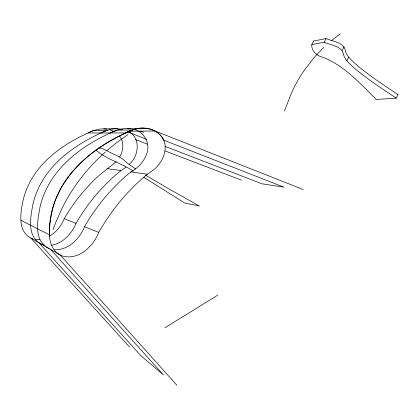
<?xml version="1.0" encoding="UTF-8"?>
<svg xmlns="http://www.w3.org/2000/svg" width="419" height="419" viewBox="0 0 419 419"><rect width="100%" height="100%" fill="white"/><g stroke="black" fill="none" stroke-linecap="round" stroke-linejoin="round"><path stroke-width="0.63" d="M311.767 44.634C311.296 51.369 317.309 56.141 323.358 57.44C344.612 65.956 360.382 83.68 376.283 99.444L396.348 98.156L398.05 94.621C383.018 84.601 367.767 74.729 354.181 62.761C350.651 59.268 346.256 55.701 345.303 50.547C343.994 42.193 332.414 41.497 326.092 38.564L313.616 41.041L311.767 44.634L324.206 42.246C330.528 45.205 342.061 45.901 343.454 54.219C344.439 59.351 348.849 62.887 352.379 66.364C366.012 78.295 381.29 88.152 396.348 98.156M176.87 385.25L60.278 255.056L30.823 238.039C17.116 230.984 20.667 212.04 23.176 199.973A74.215 71.094 -58 0 1 30.372 181.27C42.769 158.644 65.008 143.429 88.016 132.985C93.83 130.115 100.267 128.104 106.824 129.131M313.595 41.774L313.616 41.041M284.454 110.983L291.42 93.086A140.04 108.521 -85.6 0 1 303.356 71.607L314.213 57.351L323.74 47.41M53.124 229.387L55.884 222.07L62.227 207.955A162.902 143.398 -67.2 0 1 78.081 181.898C86.105 170.989 95.254 160.891 105.426 151.94M346.869 60.76L348.692 57.136M342.213 50.495L344.088 46.792M324.206 42.246L326.092 38.564M119.572 157.109C123.453 150.898 124.338 142.219 119.687 136.154M129.062 164.547C138.825 156.387 141.198 138.144 128.581 131.508M116.21 161.593C107.138 169.496 96.862 176.106 88.975 185.439M106.866 150.672L115.277 143.701L127.905 134.578M135.08 129.251C148.122 124.721 166.092 132.923 165.159 148.289C164.887 156.591 160.226 164.18 154.072 169.512C143.958 176.279 135.112 184.737 126.868 193.688A185.03 155.512 -67.1 0 0 98.743 232.372A43.482 41.869 -40.7 0 1 98.067 234.017C92.306 247.357 78.096 260.251 62.688 256.093A18.85 17.886 -44.8 0 1 58.461 254.034C45.058 244.282 49.678 224.689 52.071 211.066A85.754 80.102 -65.6 0 1 60.362 189.22C74.404 163.101 99.643 145.173 126.019 132.928L127.675 132.168M133.352 129.298C144.492 131.362 150.924 144.267 146.451 154.548C144 161.273 138.977 166.835 132.98 170.627C124.831 176.006 118.095 183.339 111.281 190.294A175.451 149.934 -66.2 0 0 84.523 226.721A41.067 39.632 -33.7 0 1 83.884 228.271C78.777 239.752 67.794 250.248 54.543 249.771M126.114 167.108C117.037 172.853 109.364 180.526 101.948 188.262A169.679 146.441 -65.7 0 0 76.022 223.343A39.637 38.265 -29.3 0 1 75.404 224.835C71 234.635 62.483 243.282 51.626 245.272M331.57 40.481L340.432 33.75M164.887 327.799L217.739 295.175M49.316 236.295C55.69 232.634 60.614 226.726 63.625 220.059A37.673 36.333 -23.4 0 0 64.222 218.65A161.614 141.386 -64.7 0 1 88.975 185.439M49.301 248.582A17.792 16.964 -39.8 0 1 46.247 246.98C33.572 237.819 37.841 219.336 40.14 206.483A80.998 76.488 -63.2 0 1 47.981 185.936C61.357 161.252 85.382 144.45 110.38 132.949L111.836 132.179A38.312 36.558 -84.4 0 1 116.781 130.136L123.657 128.649L130.618 128.743M44.351 245.057L42.848 244.665A17.169 16.404 -36.4 0 1 38.962 242.769C26.727 233.964 30.786 216.146 33.028 203.754A78.154 74.263 -61.4 0 1 40.596 183.983C53.569 160.152 76.85 144.021 101.021 132.964L102.435 132.221A36.956 35.515 -84.8 0 1 107.233 130.251M163.457 139.716C156.79 125.883 137.725 125.773 126.019 132.928L88.016 132.985L89.367 132.278A35.076 34.033 -85.5 0 1 93.956 130.409L107.233 130.251L111.637 129.141L116.183 128.664L122.814 129.298M110.38 132.949L116.781 130.136L132.729 129.942C89.43 147.059 47.52 184.554 49.463 234.829L20.95 220.352M101.021 132.964L107.233 130.251M128.088 131.98L132.729 129.942A40.575 38.255 -84 0 0 127.544 132.105M39.821 239.464L34.997 239.322M397.647 94.647L398.05 94.621M103.666 128.895L117.372 128.659M127.229 128.486L143.675 128.198M113.905 131.33L115.194 131.32M129.094 131.215L155.171 131.016L303.319 189.566M98.711 148.043L101.189 148.19L102.702 148.834L118.938 156.68L122.683 159.047L127.984 163.661L135.704 169.04M107.081 168.648L120.876 170.538M130.791 171.9L147.331 174.168M109.369 129.644L113.837 131.32M135.253 139.506L147.451 144.173M165.144 150.95L241.386 180.144M127.737 131.943L146.655 139.255M164.96 146.325L261.98 183.815L283.967 187.167L163.038 139.909M140.554 131.126L143.591 132.315M64.222 218.65L76.028 223.343M84.528 226.726L98.748 232.377M32.577 238.746L30.823 238.039L129.471 346.979M133.237 171.104C121.395 163.043 106.819 159.613 95.956 150.086M143.817 177.331L184.58 202.948L199.36 206.017L168.323 188.534L145.346 175.058M38.794 242.643L140.8 355.631L163.473 374.942L50.814 249.593"/></g></svg>
